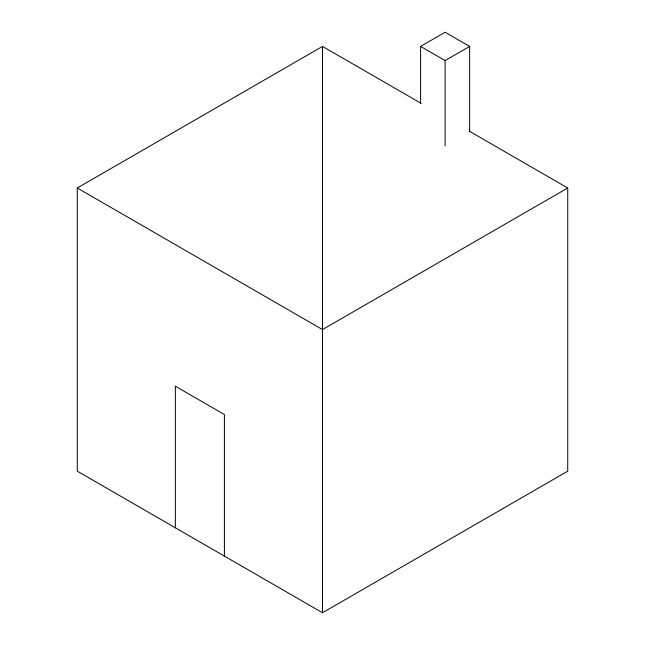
<?xml version="1.0" encoding="UTF-8"?>
<svg xmlns="http://www.w3.org/2000/svg" width="645" height="645" viewBox="0 0 645 645"><rect width="100%" height="100%" fill="white"/><g stroke="black" fill="none" stroke-linecap="round" stroke-linejoin="round"><path stroke-width="0.97" d="M469.117 131.056L567.729 187.993L567.729 471.164L322.5 612.75L77.271 471.164L77.271 187.993L322.5 46.408M420.596 103.643L420.596 46.408L445.115 32.25L469.641 46.408L469.641 131.765M420.596 46.408L445.115 60.566L469.641 46.408M567.729 187.993L322.5 329.579L77.271 187.993M421.121 103.345L322.5 46.408L322.5 612.75M445.115 60.566L445.115 145.923M224.404 556.119L224.404 414.533L175.359 386.21L175.359 527.803"/></g></svg>
